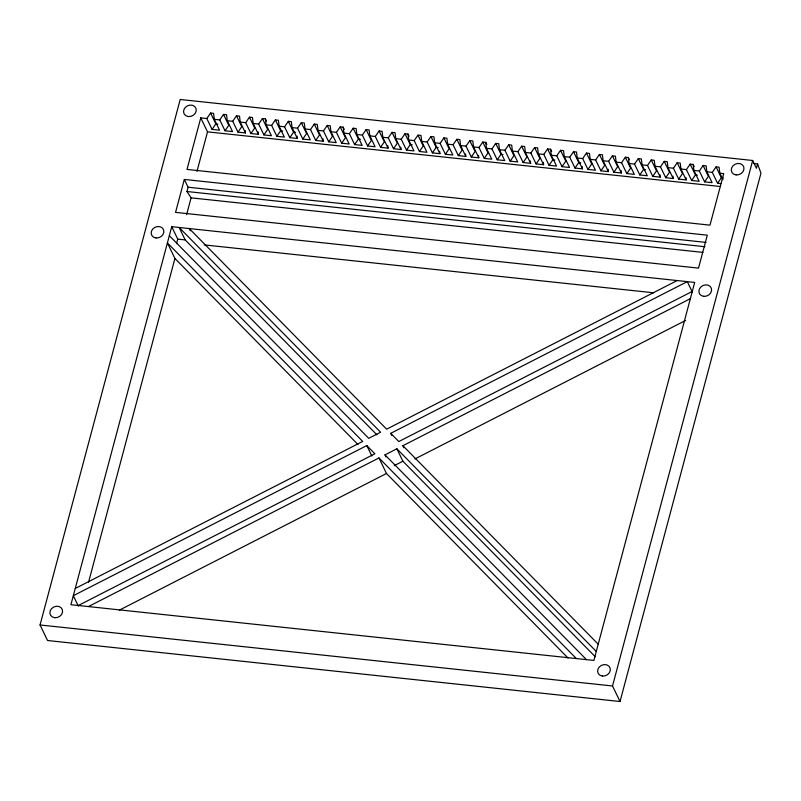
<?xml version="1.0" encoding="UTF-8"?>
<svg xmlns="http://www.w3.org/2000/svg" width="801" height="801" viewBox="0 0 801 801"><rect width="100%" height="100%" fill="white"/><g stroke="black" fill="none" stroke-linecap="round" stroke-linejoin="round"><path stroke-width="1.2" d="M757.576 163.965L760.95 173.166L620.034 701.516L47.559 640.51L40.05 624.97L180.205 99.484L752.68 160.49L756.434 168.26L757.576 163.965L753.841 163.564M171.734 226.693L70.919 604.705L593.881 660.435L694.697 282.423L171.734 226.693L177.742 239.119L176.54 243.614M184.33 179.444L175.549 212.375L698.512 268.105L707.303 235.174L184.33 179.444L188.095 187.214L186.943 191.509L191.079 197.847L186.593 214.678M206.798 118.518L210.573 113.031L213.577 113.352L214.298 119.319L219.564 130.193L212.055 129.392L206.798 118.518L200.761 117.877L187.003 169.422L709.976 225.151L723.724 173.607L719.819 173.176L719.088 167.209L716.084 166.888L712.309 172.375L717.566 183.249L720.78 183.589M196.966 171.414L207.519 131.855L200.761 117.877M88.551 582.267L174.918 258.453L167.409 242.923L362.703 441.421L75.244 588.475M620.034 701.516L612.525 685.976L752.68 160.49M212.055 129.392L215.829 123.905L210.573 113.031M219.754 119.9L223.529 114.413L226.543 114.733L227.264 120.701L232.52 131.574L225.011 130.773L219.754 119.9L214.298 119.319M225.011 130.773L228.796 125.286L223.529 114.413M232.721 121.281L236.495 115.795L239.499 116.115L240.23 122.082L245.486 132.956L237.977 132.155L232.721 121.281L227.264 120.701M237.977 132.155L241.752 126.668L236.495 115.795M245.677 122.663L249.461 117.176L252.465 117.497L253.186 123.464L258.443 134.338L250.933 133.537L245.677 122.663L240.23 122.082M250.933 133.537L254.718 128.05L249.461 117.176M265.421 118.878L266.152 124.836L271.409 135.719L263.899 134.918L258.643 124.045L262.418 118.558L265.421 118.878L266.473 121.051M263.899 134.918L267.674 129.432L262.418 118.558M271.599 125.417L275.384 119.94L278.388 120.26L279.108 126.218L284.365 137.091L276.866 136.3L271.599 125.417L266.152 124.836M276.866 136.3L280.64 130.813L275.384 119.94M284.565 126.798L288.34 121.321L291.344 121.642L292.075 127.599L297.331 138.473L289.822 137.682L284.565 126.798L279.108 126.218M289.822 137.682L293.597 132.195L288.34 121.321M297.531 128.18L301.306 122.703L304.31 123.024L305.031 128.981L310.297 139.855L302.788 139.054L297.531 128.18L292.075 127.599M302.788 139.054L306.563 133.577L301.306 122.703M310.488 129.562L314.262 124.085L317.276 124.405L317.997 130.363L323.254 141.236L315.744 140.435L310.488 129.562L305.031 128.981M315.744 140.435L319.529 134.958L314.262 124.085M323.454 130.943L327.229 125.457L330.232 125.777L330.963 131.744L336.22 142.618L328.71 141.817L323.454 130.943L317.997 130.363M328.71 141.817L332.485 136.34L327.229 125.457M343.198 127.159L343.919 133.126L349.176 144L341.667 143.199L336.41 132.325L340.195 126.838L343.198 127.159L344.25 129.341M341.667 143.199L345.451 137.712L340.195 126.838M349.376 133.707L353.151 128.22L356.155 128.54L356.886 134.508L362.142 145.381L354.633 144.581L349.376 133.707L343.919 133.126M354.633 144.581L358.407 139.094L353.151 128.22M362.332 135.089L366.117 129.602L369.121 129.922L369.842 135.89L375.098 146.763L367.599 145.962L362.332 135.089L356.886 134.508M367.599 145.962L371.374 140.475L366.117 129.602M375.299 136.47L379.073 130.984L382.077 131.304L382.808 137.271L388.064 148.145L380.555 147.344L375.299 136.47L369.842 135.89M380.555 147.344L384.33 141.857L379.073 130.984M388.265 137.852L392.039 132.365L395.043 132.686L395.764 138.653L401.031 149.527L393.521 148.726L388.265 137.852L382.808 137.271M393.521 148.726L397.296 143.239L392.039 132.365M408.009 134.067L408.73 140.035L413.987 150.908L406.477 150.107L401.221 139.234L404.996 133.747L408.009 134.067L409.061 136.24M406.477 150.107L410.262 144.621L404.996 133.747M414.187 140.616L417.962 135.129L420.966 135.449L421.696 141.417L426.953 152.29L419.444 151.489L414.187 140.616L408.73 140.035M419.444 151.489L423.218 146.002L417.962 135.129M427.143 141.997L430.928 136.51L433.932 136.831L434.653 142.788L439.909 153.672L432.4 152.871L427.143 141.997L421.696 141.417M432.4 152.871L436.185 147.384L430.928 136.51M440.109 143.369L443.884 137.892L446.888 138.213L447.619 144.17L452.875 155.044L445.366 154.253L440.109 143.369L434.653 142.788M445.366 154.253L449.141 148.766L443.884 137.892M453.066 144.751L456.85 139.274L459.854 139.594L460.575 145.552L465.832 156.425L458.332 155.624L453.066 144.751L447.619 144.17M458.332 155.624L462.107 150.147L456.85 139.274M466.032 146.132L469.807 140.656L472.81 140.976L473.541 146.933L478.798 157.807L471.288 157.006L466.032 146.132L460.575 145.552M471.288 157.006L475.063 151.529L469.807 140.656M485.776 142.358L486.497 148.315L491.764 159.189L484.255 158.388L478.988 147.514L482.773 142.037L485.776 142.358L486.828 144.53M484.255 158.388L488.029 152.911L482.773 142.037M491.954 148.896L495.729 143.409L498.743 143.729L499.464 149.697L504.72 160.57L497.211 159.769L491.954 148.896L486.497 148.315M497.211 159.769L500.995 154.293L495.729 143.409M504.92 150.278L508.695 144.791L511.699 145.111L512.43 151.079L517.686 161.952L510.177 161.151L504.92 150.278L499.464 149.697M510.177 161.151L513.952 155.664L508.695 144.791M517.877 151.659L521.651 146.172L524.665 146.493L525.386 152.46L530.642 163.334L523.133 162.533L517.877 151.659L512.43 151.079M523.133 162.533L526.918 157.046L521.651 146.172M530.843 153.041L534.617 147.554L537.621 147.875L538.352 153.842L543.609 164.716L536.099 163.915L530.843 153.041L525.386 152.46M536.099 163.915L539.874 158.428L534.617 147.554M550.587 149.256L551.308 155.224L556.565 166.097L549.065 165.296L543.799 154.423L547.584 148.936L550.587 149.256L551.639 151.429M549.065 165.296L552.84 159.81L547.584 148.936M556.765 155.805L560.54 150.318L563.544 150.638L564.274 156.606L569.531 167.479L562.022 166.678L556.765 155.805L551.308 155.224M562.022 166.678L565.796 161.191L560.54 150.318M569.721 157.186L573.506 151.699L576.51 152.02L577.231 157.987L582.497 168.861L574.988 168.06L569.721 157.186L564.274 156.606M574.988 168.06L578.763 162.573L573.506 151.699M582.687 158.568L586.462 153.081L589.476 153.402L590.197 159.359L595.453 170.243L587.944 169.442L582.687 158.568L577.231 157.987M587.944 169.442L591.719 163.955L586.462 153.081M595.654 159.95L599.428 154.463L602.432 154.783L603.153 160.741L608.42 171.624L600.91 170.823L595.654 159.95L590.197 159.359M600.91 170.823L604.685 165.336L599.428 154.463M608.61 161.321L612.385 155.845L615.398 156.165L616.119 162.122L621.376 172.996L613.866 172.205L608.61 161.321L603.153 160.741M613.866 172.205L617.651 166.718L612.385 155.845M628.354 157.547L629.085 163.504L634.342 174.378L626.833 173.577L621.576 162.703L625.351 157.226L628.354 157.547L629.406 159.719M626.833 173.577L630.607 168.1L625.351 157.226M634.532 164.085L638.317 158.608L641.321 158.928L642.042 164.886L647.298 175.759L639.789 174.958L634.532 164.085L629.085 163.504M639.789 174.958L643.573 169.482L638.317 158.608M647.498 165.467L651.273 159.98L654.277 160.3L655.008 166.268L660.264 177.141L652.755 176.34L647.498 165.467L642.042 164.886M652.755 176.34L656.53 170.863L651.273 159.98M660.455 166.848L664.239 161.361L667.243 161.682L667.964 167.649L673.22 178.523L665.721 177.722L660.455 166.848L655.008 166.268M665.721 177.722L669.496 172.245L664.239 161.361M673.421 168.23L677.195 162.743L680.209 163.064L680.93 169.031L686.187 179.905L678.677 179.104L673.421 168.23L667.964 167.649M678.677 179.104L682.452 173.617L677.195 162.743M693.165 164.445L693.886 170.413L699.153 181.286L691.643 180.485L686.387 169.612L690.162 164.125L693.165 164.445L694.217 166.618M691.643 180.485L695.418 174.998L690.162 164.125M699.343 170.993L703.118 165.507L706.132 165.827L706.852 171.794L712.109 182.668L704.6 181.867L699.343 170.993L693.886 170.413M704.6 181.867L708.384 176.38L703.118 165.507M717.566 183.249L721.341 177.762L716.084 166.888M677.165 280.55L386.643 429.176L189.266 228.565L190.338 230.778M78.338 605.496L374.878 453.787L366.798 445.576L73.312 595.714L78.318 606.077M391.739 435.404L390.738 433.331L687.278 281.632L692.284 291.995M692.304 291.404L398.818 441.541L390.738 433.331M88.45 606.567L378.973 457.952L576.35 658.562M385.992 456.94L384.991 454.868L396.885 448.79L596.274 651.443M403.904 447.779L402.903 445.706L690.372 298.653M394.242 465.641L402.893 461.216L595.283 656.76M119.339 610.152L386.483 473.491L568.069 658.052M414.878 458.963L685.626 320.45M253.186 123.464L258.643 124.045M330.963 131.744L336.41 132.325M395.764 138.653L401.221 139.234M473.541 146.933L478.988 147.514M538.352 153.842L543.799 154.423M616.119 162.122L621.576 162.703M680.93 169.031L686.387 169.612M706.852 171.794L712.309 172.375M215.829 123.905L217.832 124.125M280.64 130.813L282.643 131.024M293.597 132.195L295.609 132.405M358.407 139.094L360.41 139.314M410.262 144.621L412.265 144.831M436.185 147.384L438.187 147.594M500.995 154.293L502.998 154.503M552.84 159.81L554.843 160.03M578.763 162.573L580.765 162.783M643.573 169.482L645.576 169.692M695.418 174.998L697.421 175.219M721.341 177.762L723.343 177.982M207.519 131.855L720.54 186.523M188.095 187.214L706.082 242.413M186.943 191.509L704.94 246.708M191.079 197.847L702.867 252.385M177.742 239.119L185.161 239.91L376.991 434.893M204.225 244.896L653.636 292.786M40.05 624.97L612.525 685.976M402.903 445.706L598.207 644.204M169.341 235.684L368.73 438.337L380.615 432.26L179.154 227.484L185.161 239.91M384.991 454.868L586.462 659.644M174.918 258.453L357.957 444.495M719.819 173.176L722.973 179.694M396.885 448.79L402.893 461.216M378.973 457.952L386.483 473.491M366.798 445.576L371.804 455.939M685.896 177.522L686.187 179.905M672.94 176.14L673.22 178.523M659.974 174.758L660.264 177.141M621.085 170.613L621.376 172.996M608.129 169.231L608.42 171.624M582.207 166.468L582.497 168.861M543.318 162.333L543.609 164.716M530.352 160.951L530.642 163.334M478.507 155.424L478.798 157.807M465.541 154.042L465.832 156.425M439.619 151.279L439.909 153.672M400.74 147.144L401.031 149.527M387.774 145.762L388.064 148.145M322.963 138.853L323.254 141.236M297.041 136.09L297.331 138.473M258.152 131.945L258.443 134.338M245.196 130.563L245.486 132.956M188.375 116.556A6.548 5.567 -25.8 0 0 196.025 108.535A6.548 5.567 -25.8 0 0 185.311 107.394A6.548 5.567 -25.8 0 0 188.375 116.556M736.099 174.918A6.548 5.567 -25.8 0 0 743.749 166.898A6.548 5.567 -25.8 0 0 733.025 165.757A6.548 5.567 -25.8 0 0 736.099 174.918M155.995 237.977A6.548 5.567 -25.8 0 0 163.644 229.957A6.548 5.567 -25.8 0 0 152.931 228.816A6.548 5.567 -25.8 0 0 155.995 237.977M703.719 296.34A6.548 5.567 -25.8 0 0 711.368 288.32A6.548 5.567 -25.8 0 0 700.645 287.179A6.548 5.567 -25.8 0 0 703.719 296.34M54.718 617.701A6.548 5.567 -25.8 0 0 62.368 609.681A6.548 5.567 -25.8 0 0 51.654 608.54A6.548 5.567 -25.8 0 0 54.718 617.701M602.442 676.064A6.548 5.567 -25.8 0 0 610.092 668.044A6.548 5.567 -25.8 0 0 599.368 666.903A6.548 5.567 -25.8 0 0 602.442 676.064"/></g></svg>
